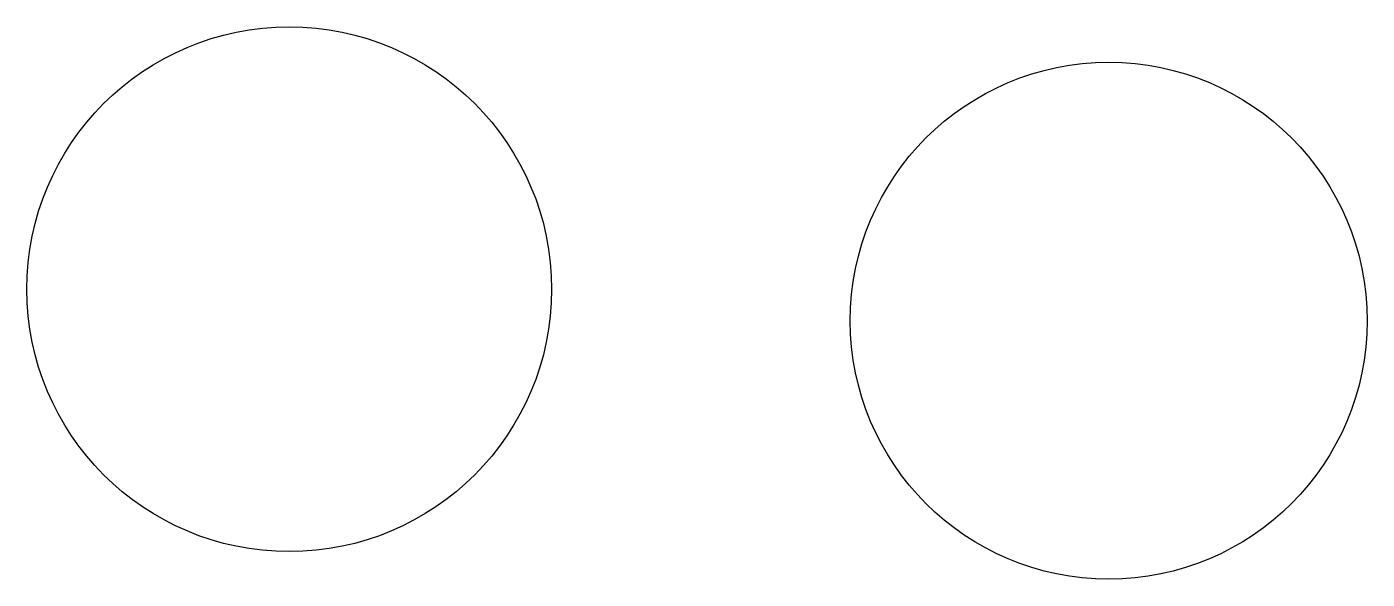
# Model space of a CAD drawing. Extents: x -18.6 to 66.4, y -50.4 to -15.4.
import ezdxf

# ---------------------------------------------------------------- set-up
doc = ezdxf.new("R2010")
doc.units = 0
doc.layers.add('DEFAULT', color=7, linetype='CONTINUOUS')

msp = doc.modelspace()

# ---------------------------------------------------------------- linework, layer by layer
at = {"layer": 'DEFAULT'}
for centre, radius in [((-2, -32), 16.65), ((50, -34), 16.4)]:
    msp.add_circle(centre, radius, dxfattribs=at)

doc.saveas('drawing.dxf')
